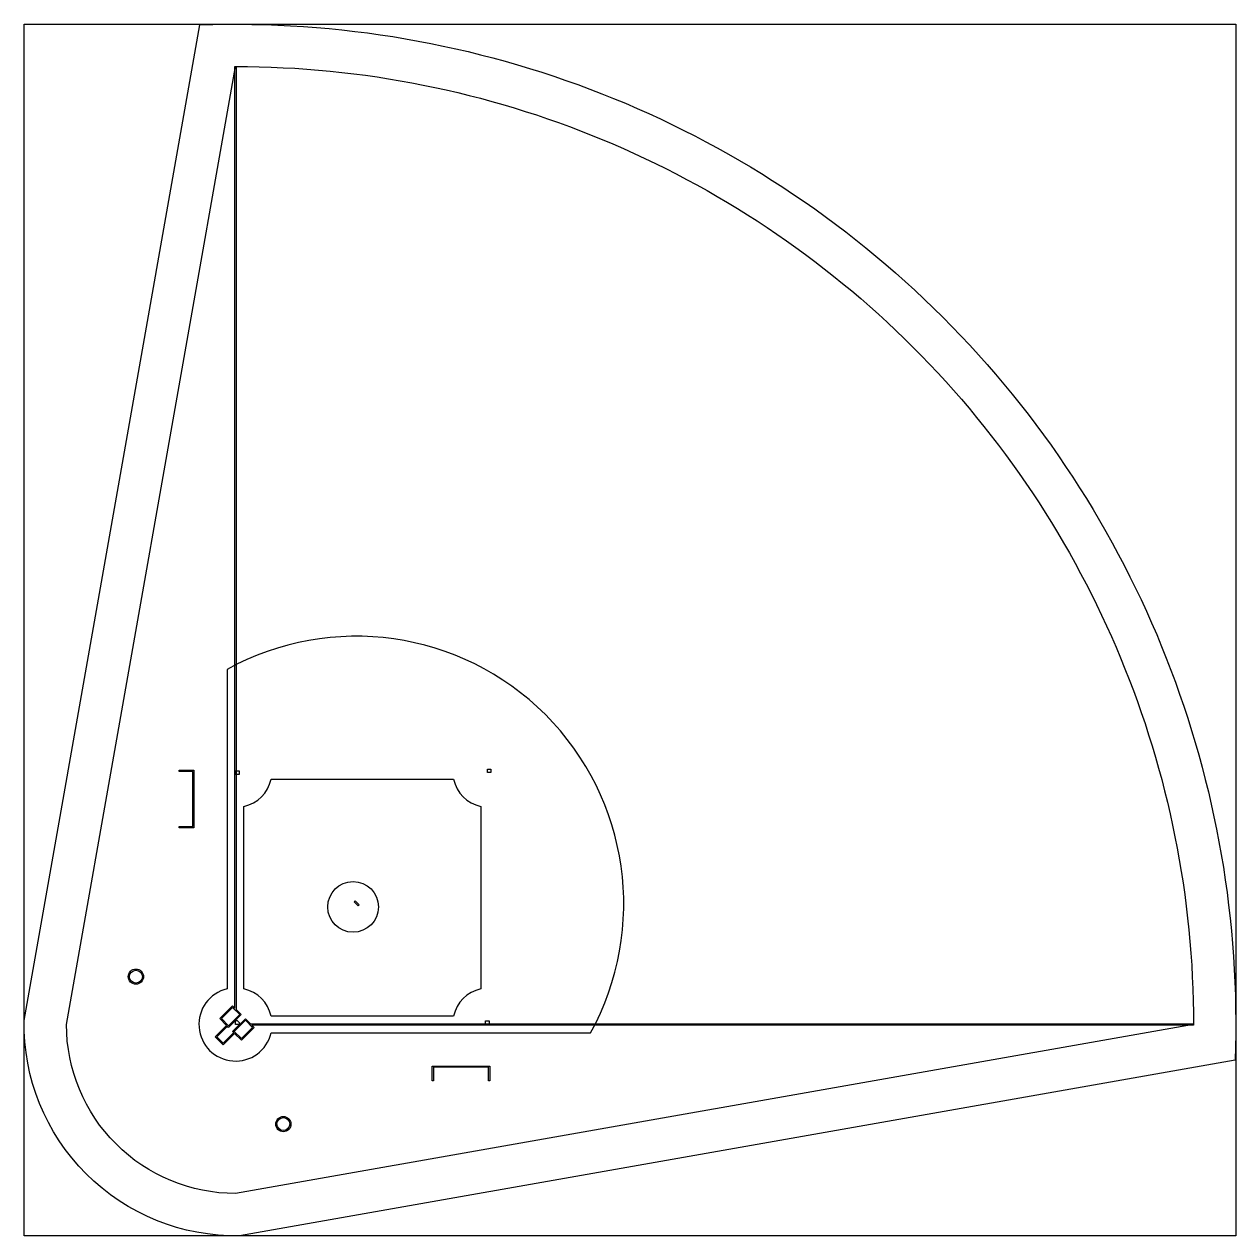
# Model space of a CAD drawing. Header units: millimetres. Extents: x -75 to 355, y -75 to 355.
import ezdxf

# ---------------------------------------------------------------- set-up
doc = ezdxf.new("R2010")
doc.units = ezdxf.units.MM
doc.layers.get('0').update_dxf_attribs({"linetype": 'CONTINUOUS'})

msp = doc.modelspace()

# ---------------------------------------------------------------- linework, layer by layer
for points in [[(-75, 355), (355, 355), (355, -75), (-75, -75)], [(89.37, 90.62), (90.62, 90.62), (90.62, 89.37), (89.37, 89.37)], [(-20, 89.8), (-20, 90.2), (-14.8, 90.2), (-14.8, 69.8), (-20, 69.8), (-20, 70.2), (-15.2, 70.2), (-15.2, 89.8)], [(1.25, 88.75), (0, 88.75), (0, 90), (1.25, 90)], [(42.43, 43.84), (43.84, 42.43), (43.49, 42.07), (42.07, 43.49)], [(1.48, 3.48), (-1.06, 6.02), (-5.02, 2.06), (-2.47, -0.48)], [(2.06, -5.02), (6.02, -1.06), (3.48, 1.48), (-0.48, -2.47)], [(0, 0), (0, 1), (0.5, 1.5), (1.5, 0.5), (1, 0)], [(88.75, 1.25), (90, 1.25), (90, 0), (88.75, 0)], [(89.8, -20), (89.8, -15.2), (70.2, -15.2), (70.2, -20), (69.8, -20), (69.8, -14.8), (90.2, -14.8), (90.2, -20)]]:
    msp.add_lwpolyline(points, close=True)
for points in [[(-74.99, 1.39), (-12.62, 354.78, -0.435206), (354.78, -12.62), (1.39, -74.99, -0.425081)], [(-60, 0), (0, 340, -0.414214), (340, 0), (0, -60, -0.414214)], [(0, -60, -0.414214), (-60, 0), (0, 340, -0.414214), (340, 0)], [(0.2, 340), (0.2, 5.33), (2.05, 3.48), (-2.47, -1.05), (-2.89, -0.64), (-6.64, -4.39), (-4.39, -6.64), (-0.64, -2.89), (-1.05, -2.47), (3.48, 2.05), (5.33, 0.2), (340, 0.2, -0.000147), (340, 0), (340, -0.2), (5.73, -0.2), (6.59, -1.06), (2.06, -5.59), (-0.35, -3.17), (-4.39, -7.21), (-7.21, -4.39), (-3.17, -0.35), (-5.59, 2.06), (-1.06, 6.59), (-0.2, 5.73), (-0.2, 340), (0, 340, -0.000147)], [(-3, 126.02), (-3, 12.65, 1.791404), (12.65, -3), (126.02, -3, 0.750947)], [(3, 12.65), (3, 77.35, 0.283515), (12.65, 87), (77.35, 87, 0.283515), (87, 77.35), (87, 12.65, 0.283515), (77.35, 3), (12.65, 3, 0.283515)]]:
    msp.add_lwpolyline(points, format="xyb", close=True)
for centre, radius in [((41.72, 41.72), 9), ((-35.36, 16.97), 2.7), ((-35.36, 16.97), 2.3), ((16.97, -35.36), 2.7), ((16.97, -35.36), 2.3)]:
    msp.add_circle(centre, radius)

doc.saveas('drawing.dxf')
